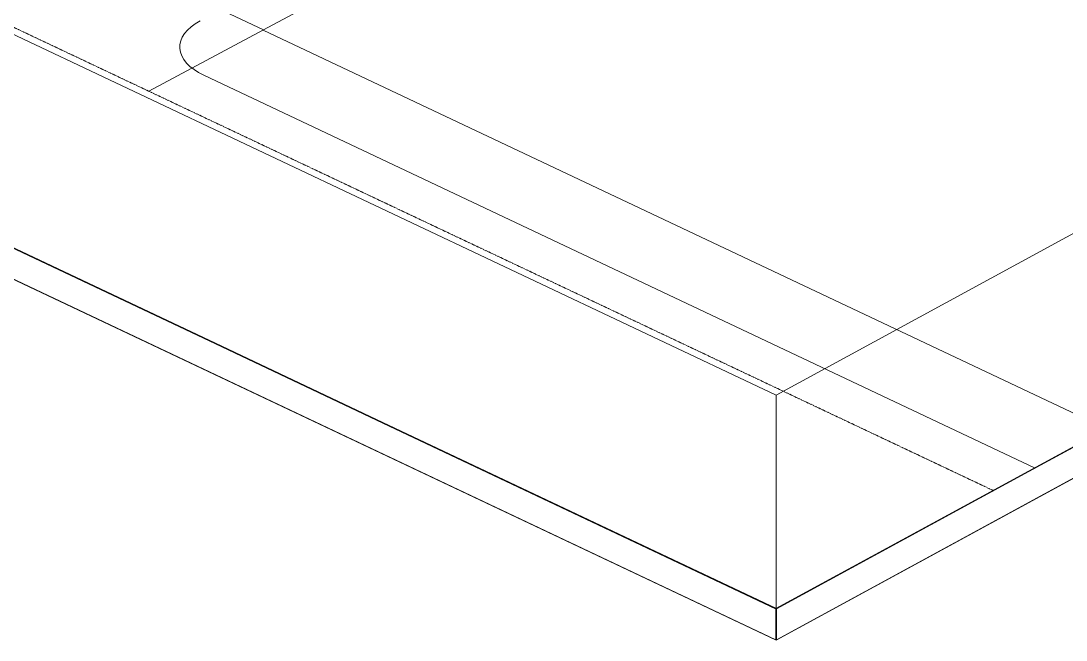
# Model space of a CAD drawing. Header units: inches. Extents: x 27328 to 120839, y -4075 to 4147.
# Drawn here: x 30932 to 33414, y -1801 to -330 of the extents above; entities that cross this region are included whole.
import ezdxf

# ---------------------------------------------------------------- set-up
doc = ezdxf.new("R2010")
doc.units = ezdxf.units.IN
doc.header["$MEASUREMENT"] = 0
doc.linetypes.add('IMPORT-CENTER2 _2_', pattern=[6.328125, 4.21875, -0.703125, 0.703125, -0.703125])
for name, color, linetype, lineweight in [('A-DETL', 90, 'Continuous', 9), ('C-TOPO', 7, 'Continuous', 9), ('G-ANNO-SYMB', 111, 'Continuous', 9)]:
    doc.layers.add(name, color=color, linetype=linetype, lineweight=lineweight)

msp = doc.modelspace()

# ---------------------------------------------------------------- linework, layer by layer
at = {"layer": 'A-DETL'}
for p, q in [((31507.9, -350.8), (28114.5, 1254.1)), ((33135.3, 521.9), (31507.9, -350.8)), ((31235.8, -496.8), (31507.9, -350.8)), ((33512, -1299.1), (31507.2, -351.2)), ((33340.6, -1392.4), (31366.3, -458.6))]:
    msp.add_line(p, q, dxfattribs=at)
at = {"layer": 'A-DETL', "linetype": 'IMPORT-CENTER2 _2_'}
msp.add_line((33242.4, -1445.8), (27844.5, 1107.1), dxfattribs=at)
at = {"layer": 'A-DETL'}
msp.add_ellipse((31489, -391.8), major_axis=(180, 0), ratio=0.507323, start_param=2.391248, end_param=3.962045, dxfattribs=at)
at = {"layer": 'C-TOPO', "lineweight": 25}
for p, q in [((37894.2, 1086.3), (32725.1, -1726.7)), ((31393.6, -1096.4), (28915.2, 75.8)), ((31791.7, -1284.6), (31393.6, -1096.4)), ((32726.3, -1726.7), (31791.7, -1284.6))]:
    msp.add_line(p, q, dxfattribs=at)
at = {"layer": 'C-TOPO'}
for p, q in [((37894.2, 1012.6), (32726.3, -1799.7)), ((32725.1, -1799.8), (27328.4, 752.6)), ((37193.7, 704.5), (33335, -1395.5)), ((28914.1, 75.7), (31393.5, -1096.9)), ((31791.5, -1285.1), (31393.5, -1096.9)), ((32725.7, -1727), (31791.5, -1285.1)), ((33335, -1395.5), (32726.3, -1726.7)), ((32725.1, -1800.4), (32725.1, -1726.7)), ((32726.3, -1726.7), (32725.7, -1727)), ((32726.3, -1726.7), (32726.3, -1800.4)), ((32725.7, -1800), (32725.1, -1800.4)), ((32726.3, -1800.4), (32725.7, -1800))]:
    msp.add_line(p, q, dxfattribs=at)
at = {"layer": 'G-ANNO-SYMB'}
for p, q in [((37894.8, 1594.4), (32725.7, -1218.7)), ((27327.8, 1334.3), (32725.7, -1218.7)), ((37894.8, 1012.3), (32725.7, -1800.7)), ((32725.7, -1800.7), (27327.8, 752.2)), ((32725.7, -1800.7), (32725.7, -1218.7))]:
    msp.add_line(p, q, dxfattribs=at)

doc.saveas('drawing.dxf')
